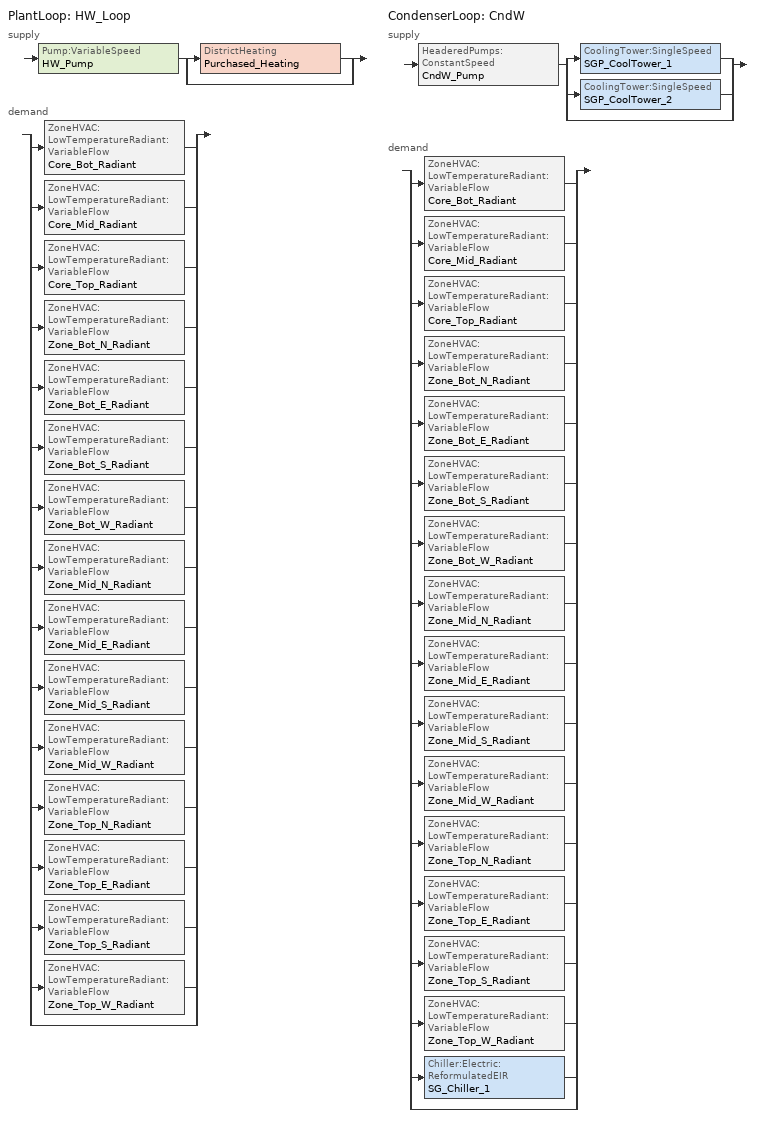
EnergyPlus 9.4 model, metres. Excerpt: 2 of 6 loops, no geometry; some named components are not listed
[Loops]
PlantLoop 'HW_Loop'
 supply: Pump:VariableSpeed 'HW_Pump' > split
  | DistrictHeating 'Purchased_Heating'
  | bypass
 demand: split
  | ZoneHVAC:LowTemperatureRadiant:VariableFlow 'Core_Bot_Radiant'
  | ZoneHVAC:LowTemperatureRadiant:VariableFlow 'Core_Mid_Radiant'
  | ZoneHVAC:LowTemperatureRadiant:VariableFlow 'Core_Top_Radiant'
  | ZoneHVAC:LowTemperatureRadiant:VariableFlow 'Zone_Bot_N_Radiant'
  | ZoneHVAC:LowTemperatureRadiant:VariableFlow 'Zone_Bot_E_Radiant'
  | ZoneHVAC:LowTemperatureRadiant:VariableFlow 'Zone_Bot_S_Radiant'
  | ZoneHVAC:LowTemperatureRadiant:VariableFlow 'Zone_Bot_W_Radiant'
  | ZoneHVAC:LowTemperatureRadiant:VariableFlow 'Zone_Mid_N_Radiant'
  | ZoneHVAC:LowTemperatureRadiant:VariableFlow 'Zone_Mid_E_Radiant'
  | ZoneHVAC:LowTemperatureRadiant:VariableFlow 'Zone_Mid_S_Radiant'
  | ZoneHVAC:LowTemperatureRadiant:VariableFlow 'Zone_Mid_W_Radiant'
  | ZoneHVAC:LowTemperatureRadiant:VariableFlow 'Zone_Top_N_Radiant'
  | ZoneHVAC:LowTemperatureRadiant:VariableFlow 'Zone_Top_E_Radiant'
  | ZoneHVAC:LowTemperatureRadiant:VariableFlow 'Zone_Top_S_Radiant'
  | ZoneHVAC:LowTemperatureRadiant:VariableFlow 'Zone_Top_W_Radiant'
  | bypass
CondenserLoop 'CndW'
 supply: HeaderedPumps:ConstantSpeed 'CndW_Pump' > split
  | CoolingTower:SingleSpeed 'SGP_CoolTower_1'
  | CoolingTower:SingleSpeed 'SGP_CoolTower_2'
  | bypass
 demand: split
  | ZoneHVAC:LowTemperatureRadiant:VariableFlow 'Core_Bot_Radiant'
  | ZoneHVAC:LowTemperatureRadiant:VariableFlow 'Core_Mid_Radiant'
  | ZoneHVAC:LowTemperatureRadiant:VariableFlow 'Core_Top_Radiant'
  | ZoneHVAC:LowTemperatureRadiant:VariableFlow 'Zone_Bot_N_Radiant'
  | ZoneHVAC:LowTemperatureRadiant:VariableFlow 'Zone_Bot_E_Radiant'
  | ZoneHVAC:LowTemperatureRadiant:VariableFlow 'Zone_Bot_S_Radiant'
  | ZoneHVAC:LowTemperatureRadiant:VariableFlow 'Zone_Bot_W_Radiant'
  | ZoneHVAC:LowTemperatureRadiant:VariableFlow 'Zone_Mid_N_Radiant'
  | ZoneHVAC:LowTemperatureRadiant:VariableFlow 'Zone_Mid_E_Radiant'
  | ZoneHVAC:LowTemperatureRadiant:VariableFlow 'Zone_Mid_S_Radiant'
  | ZoneHVAC:LowTemperatureRadiant:VariableFlow 'Zone_Mid_W_Radiant'
  | ZoneHVAC:LowTemperatureRadiant:VariableFlow 'Zone_Top_N_Radiant'
  | ZoneHVAC:LowTemperatureRadiant:VariableFlow 'Zone_Top_E_Radiant'
  | ZoneHVAC:LowTemperatureRadiant:VariableFlow 'Zone_Top_S_Radiant'
  | ZoneHVAC:LowTemperatureRadiant:VariableFlow 'Zone_Top_W_Radiant'
  | Chiller:Electric:ReformulatedEIR 'SG_Chiller_1'
  | bypass
[Sizing:Plant]
Name | Loop Type | Design Loop Exit Temperature {C} | Loop Design Temperature Difference {deltaC}
CndW | Condenser | 29.5 | 5.5
HW_Loop | Heating | 30 | 5
[ZoneHVAC:LowTemperatureRadiant:VariableFlow] Availability Schedule=Sch_ACMV; Fluid to Radiant Surface Heat Transfer Model=ConvectionOnly; Hydronic Tubing Inside Diameter {m}=0.013; Hydronic Tubing Outside Diameter {m}=0.016; Hydronic Tubing Length {m}=autosize; Hydronic Tubing Conductivity {W/m-K}=0.35; Temperature Control Type=MeanAirTemperature; Setpoint Control Type=HalfFlowPower; Heating Design Capacity Method=HeatingDesignCapacity; Heating Design Capacity {W}=Autosize; Fraction of Autosized Heating Design Capacity=1; Heating Control Throttling Range {deltaC}=0.5; Cooling Design Capacity Method=CoolingDesignCapacity; Cooling Design Capacity {W}=Autosize; Cooling Control Throttling Range {deltaC}=0.5; Condensation Control Type=VariableOff; Condensation Control Dewpoint Offset {C}=1; Number of Circuits=OnePerSurface; Circuit Length {m}=106.7
Name | Zone | Surface Name or Radiant Surface Group | Heating Control Temperature Schedule | Cooling Control Temperature Schedule
Core_Bot_Radiant | Core_Bot | Core_Bot_Radiant_Floor | Sch_Zone_RadiantHeating_Setpoint_Core | Sch_Zone_RadiantCooling_Setpoint_Core
Core_Mid_Radiant | Core_Mid | Core_Mid_Radiant_Floor | Sch_Zone_RadiantHeating_Setpoint_Core | Sch_Zone_RadiantCooling_Setpoint_Core
Core_Top_Radiant | Core_Top | Core_Top_Radiant_Floor | Sch_Zone_RadiantHeating_Setpoint_Core | Sch_Zone_RadiantCooling_Setpoint_Core
Zone_Bot_N_Radiant | Zone_Bot_N | Zone_Bot_N_Radiant_Floor | Sch_Zone_RadiantHeating_Setpoint_Perimeter | Sch_Zone_RadiantCooling_Setpoint_Perimeter
Zone_Bot_E_Radiant | Zone_Bot_E | Zone_Bot_E_Radiant_Floor | Sch_Zone_RadiantHeating_Setpoint_Perimeter | Sch_Zone_RadiantCooling_Setpoint_Perimeter
Zone_Bot_S_Radiant | Zone_Bot_S | Zone_Bot_S_Radiant_Floor | Sch_Zone_RadiantHeating_Setpoint_Perimeter | Sch_Zone_RadiantCooling_Setpoint_Perimeter
Zone_Bot_W_Radiant | Zone_Bot_W | Zone_Bot_W_Radiant_Floor | Sch_Zone_RadiantHeating_Setpoint_Perimeter | Sch_Zone_RadiantCooling_Setpoint_Perimeter
Zone_Mid_N_Radiant | Zone_Mid_N | Zone_Mid_N_Radiant_Floor | Sch_Zone_RadiantHeating_Setpoint_Perimeter | Sch_Zone_RadiantCooling_Setpoint_Perimeter
Zone_Mid_E_Radiant | Zone_Mid_E | Zone_Mid_E_Radiant_Floor | Sch_Zone_RadiantHeating_Setpoint_Perimeter | Sch_Zone_RadiantCooling_Setpoint_Perimeter
Zone_Mid_S_Radiant | Zone_Mid_S | Zone_Mid_S_Radiant_Floor | Sch_Zone_RadiantHeating_Setpoint_Perimeter | Sch_Zone_RadiantCooling_Setpoint_Perimeter
Zone_Mid_W_Radiant | Zone_Mid_W | Zone_Mid_W_Radiant_Floor | Sch_Zone_RadiantHeating_Setpoint_Perimeter | Sch_Zone_RadiantCooling_Setpoint_Perimeter
Zone_Top_N_Radiant | Zone_Top_N | Zone_Top_N_Radiant_Floor | Sch_Zone_RadiantHeating_Setpoint_Perimeter | Sch_Zone_RadiantCooling_Setpoint_Perimeter
Zone_Top_E_Radiant | Zone_Top_E | Zone_Top_E_Radiant_Floor | Sch_Zone_RadiantHeating_Setpoint_Perimeter | Sch_Zone_RadiantCooling_Setpoint_Perimeter
Zone_Top_S_Radiant | Zone_Top_S | Zone_Top_S_Radiant_Floor | Sch_Zone_RadiantHeating_Setpoint_Perimeter | Sch_Zone_RadiantCooling_Setpoint_Perimeter
Zone_Top_W_Radiant | Zone_Top_W | Zone_Top_W_Radiant_Floor | Sch_Zone_RadiantHeating_Setpoint_Perimeter | Sch_Zone_RadiantCooling_Setpoint_Perimeter
[ZoneHVAC:LowTemperatureRadiant:SurfaceGroup]
Core_Bot_Radiant_Floor: Surface 1=Ceiling-Core_Bot-AutoCreated; Flow Fraction for Surface 1=0.196; Surface 2=Core_Bot_Floor; Flow Fraction for Surface 2=0.412; Surface 3=Core_Bot_Floor_3; Flow Fraction for Surface 3=0.196; Surface 4=Core_Bot_Floor_4; Flow Fraction for Surface 4=0.196
Core_Mid_Radiant_Floor: Surface 1=Core_Mid_Floor; Flow Fraction for Surface 1=1
Core_Top_Radiant_Floor: Surface 1=Core_Top_Floor; Flow Fraction for Surface 1=1
Zone_Bot_N_Radiant_Floor: Surface 1=Zone_Bot_N_Floor; Flow Fraction for Surface 1=0.58; Surface 2=Ceiling-Zone_Bot_N-AutoCreated; Flow Fraction for Surface 2=0.42
Zone_Bot_E_Radiant_Floor: Surface 1=Zone_Bot_E_Floor; Flow Fraction for Surface 1=1
Zone_Bot_S_Radiant_Floor: Surface 1=Zone_Bot_S-AutoCreated; Flow Fraction for Surface 1=0.42; Surface 2=Zone_Bot_S_Floor; Flow Fraction for Surface 2=0.58
Zone_Bot_W_Radiant_Floor: Surface 1=Zone_Bot_W_Floor; Flow Fraction for Surface 1=1
Zone_Mid_N_Radiant_Floor: Surface 1=Zone_Mid_N_Floor; Flow Fraction for Surface 1=1
Zone_Mid_E_Radiant_Floor: Surface 1=Zone_Mid_E_Floor; Flow Fraction for Surface 1=1
Zone_Mid_S_Radiant_Floor: Surface 1=Zone_Mid_S_Floor; Flow Fraction for Surface 1=1
Zone_Mid_W_Radiant_Floor: Surface 1=Zone_Mid_W_Floor; Flow Fraction for Surface 1=1
Zone_Top_N_Radiant_Floor: Surface 1=Zone_Top_N_Floor; Flow Fraction for Surface 1=1
Zone_Top_E_Radiant_Floor: Surface 1=Zone_Top_E_Floor; Flow Fraction for Surface 1=1
Zone_Top_S_Radiant_Floor: Surface 1=Zone_Top_S_Floor; Flow Fraction for Surface 1=1
Zone_Top_W_Radiant_Floor: Surface 1=Zone_Top_W_Floor; Flow Fraction for Surface 1=1
[Pump:VariableSpeed]
HW_Pump: Design Maximum Flow Rate {m3/s}=Autosize; Design Pump Head {Pa}=2e+05; Design Power Consumption {W}=30000; Motor Efficiency=0.9; Fraction of Motor Inefficiencies to Fluid Stream=0; Coefficient 1 of the Part Load Performance Curve=0; Coefficient 2 of the Part Load Performance Curve=1; Coefficient 3 of the Part Load Performance Curve=0; Coefficient 4 of the Part Load Performance Curve=0; Design Minimum Flow Rate {m3/s}=autosize; Pump Control Type=Intermittent
[HeaderedPumps:ConstantSpeed]
CndW_Pump: Total Design Flow Rate {m3/s}=0.16576; Number of Pumps in Bank=2; Flow Sequencing Control Scheme=Sequential; Design Pump Head {Pa}=150000; Design Power Consumption {W}=34424.3; Motor Efficiency=0.926; Fraction of Motor Inefficiencies to Fluid Stream=0; Pump Control Type=Intermittent
[DistrictHeating]
Purchased_Heating: Nominal Capacity {W}=1e+06
[CoolingTower:SingleSpeed] Design Water Flow Rate {m3/s}=Autosize; Design Air Flow Rate {m3/s}=Autosize; Design Fan Power {W}=Autosize; Design U-Factor Times Area Value {W/K}=Autosize; Free Convection Regime Air Flow Rate {m3/s}=Autocalculate; Free Convection Regime Air Flow Rate Sizing Factor=0.125; Free Convection Regime U-Factor Times Area Value {W/K}=Autocalculate; Free Convection U-Factor Times Area Value Sizing Factor=0.1; Performance Input Method=UFactorTimesAreaAndDesignWaterFlowRate; Heat Rejection Capacity and Nominal Capacity Sizing Ratio=1.25; Free Convection Nominal Capacity Sizing Factor=0.1; Basin Heater Capacity {W/K}=0; Basin Heater Setpoint Temperature {C}=2; Evaporation Loss Factor {percent/K}=0.2; Drift Loss Percent {percent}=0.008; Blowdown Concentration Ratio=3; Capacity Control=FanCycling; Number of Cells=3; Cell Control=MinimalCell; Cell Minimum  Water Flow Rate Fraction=0.33; Cell Maximum Water Flow Rate Fraction=2.5; Sizing Factor=0.575
SGP_CoolTower_1; SGP_CoolTower_2
[PlantLoop]
HW_Loop: Fluid Type=Water; Plant Equipment Operation Scheme=HW_Loop_Operation_Scheme_List; Maximum Loop Temperature {C}=100; Minimum Loop Temperature {C}=10; Maximum Loop Flow Rate {m3/s}=Autosize; Minimum Loop Flow Rate {m3/s}=0; Plant Loop Volume {m3}=Autocalculate
[CondenserLoop]
CndW: Fluid Type=Water; Condenser Equipment Operation Scheme=CndW_Loop_Operation_Scheme_List; Maximum Loop Temperature {C}=80; Minimum Loop Temperature {C}=5; Maximum Loop Flow Rate {m3/s}=Autosize; Minimum Loop Flow Rate {m3/s}=0; Condenser Loop Volume {m3}=Autocalculate; Load Distribution Scheme=SequentialLoad
[PlantEquipmentList]
HW_Equipment_List: Purchased_Heating
[CondenserEquipmentList]
CndW_Equipment_List_1: SGP_CoolTower_1
CndW_Equipment_List_2: SGP_CoolTower_1, SGP_CoolTower_2
[PlantEquipmentOperation:CoolingLoad]
CndW_Operation_Scheme: Load Range 1 Lower Limit {W}=0; Load Range 1 Upper Limit {W}=1400000; Range 1 Equipment List=CndW_Equipment_List_1; Load Range 2 Lower Limit {W}=1400000; Load Range 2 Upper Limit {W}=1e+14; Range 2 Equipment List=CndW_Equipment_List_2
[PlantEquipmentOperation:HeatingLoad]
HW_Operation_Scheme: Load Range 1 Lower Limit {W}=0; Load Range 1 Upper Limit {W}=1e+06; Range 1 Equipment List=HW_Equipment_List
[PlantEquipmentOperationSchemes]
HW_Loop_Operation_Scheme_List: Control Scheme 1=HW_Operation_Scheme; Control Scheme 1 Schedule=Sch_Always_On
[CondenserEquipmentOperationSchemes]
CndW_Loop_Operation_Scheme_List: Control Scheme 1=CndW_Operation_Scheme; Control Scheme 1 Schedule=Sch_Always_On
[SetpointManager:Scheduled] Control Variable=Temperature
Name | Schedule | Setpoint Node or NodeList
CndW_Loop_Setpoint_Manager | Sch_CndW_Loop_Temp | CndW_Supply_Outlet_Node
HW_Loop_Setpoint_Manager | Sch_HW_Loop_Temp | HW_Supply_Outlet_Node
[Schedule:Compact]
Sch_Always_On: Through: 12/31, For: AllDays, Until: 24:00, 1
Sch_CndW_Loop_Temp: Through: 12/31, For: AllDays, Until: 24:00, 29.5
Sch_ACMV: Through: 12/31, For: Weekdays, Until: 01:00, 0, Until: 02:00, 0, Until: 03:00, 0, Until: 04:00, 0, Until: 05:00, 0, Until: 06:00, 0, Until: 07:00, 0, Until: 08:00, 1, Until: 09:00, 1, Until: 10:00, 1, Until: 11:00, 1, Until: 12:00, 1, Until: 13:00, 1, Until: 14:00, 1, Until: 15:00, 1, Until: 16:00, 1, Until: 17:00, 1, Until: 18:00, 1, Until: 19:00, 0, Until: 20:00, 0, Until: 21:00, 0, Until: 22:00, 0, Until: 23:00, 0, Until: 24:00, 0, For: Saturday, Until: 01:00, 0, Until: 02:00, 0, Until: 03:00, 0, Until: 04:00, 0, Until: 05:00, 0, Until: 06:00, 0, Until: 07:00, 0, Until: 08:00, 1, Until: 09:00, 1, Until: 10:00, 1, Until: 11:00, 1, Until: 12:00, 1, Until: 13:00, 1, Until: 14:00, 0, Until: 15:00, 0, Until: 16:00, 0, Until: 17:00, 0, Until: 18:00, 0, Until: 19:00, 0, Until: 20:00, 0, Until: 21:00, 0, Until: 22:00, 0, Until: 23:00, 0, Until: 24:00, 0, For: Sunday Holiday, Until: 01:00, 0, Until: 02:00, 0, Until: 03:00, 0, Until: 04:00, 0, Until: 05:00, 0, Until: 06:00, 0, Until: 07:00, 0, Until: 08:00, 0, Until: 09:00, 0, Until: 10:00, 0, Until: 11:00, 0, Until: 12:00, 0, Until: 13:00, 0, Until: 14:00, 0, Until: 15:00, 0, Until: 16:00, 0, Until: 17:00, 0, Until: 18:00, 0, Until: 19:00, 0, Until: 20:00, 0, Until: 21:00, 0, Until: 22:00, 0, Until: 23:00, 0, Until: 24:00, 0, For: SummerDesignDay AllOtherDays, Until: 01:00, 0, Until: 02:00, 0, Until: 03:00, 0, Until: 04:00, 0, Until: 05:00, 0, Until: 06:00, 0, Until: 07:00, 0, Until: 08:00, 1, Until: 09:00, 1, Until: 10:00, 1, Until: 11:00, 1, Until: 12:00, 1, Until: 13:00, 1, Until: 14:00, 1, Until: 15:00, 1, Until: 16:00, 1, Until: 17:00, 1, Until: 18:00, 1, Until: 19:00, 0, Until: 20:00, 0, Until: 21:00, 0, Until: 22:00, 0, Until: 23:00, 0, Until: 24:00, 0
Sch_Zone_RadiantHeating_Setpoint_Core; Sch_Zone_RadiantHeating_Setpoint_Perimeter: Through: 12/31, For: AllDays, Until: 24:00, 29
Sch_Zone_RadiantCooling_Setpoint_Core; Sch_Zone_RadiantCooling_Setpoint_Perimeter; Sch_HW_Loop_Temp: Through: 12/31, For: AllDays, Until: 24:00, 30
